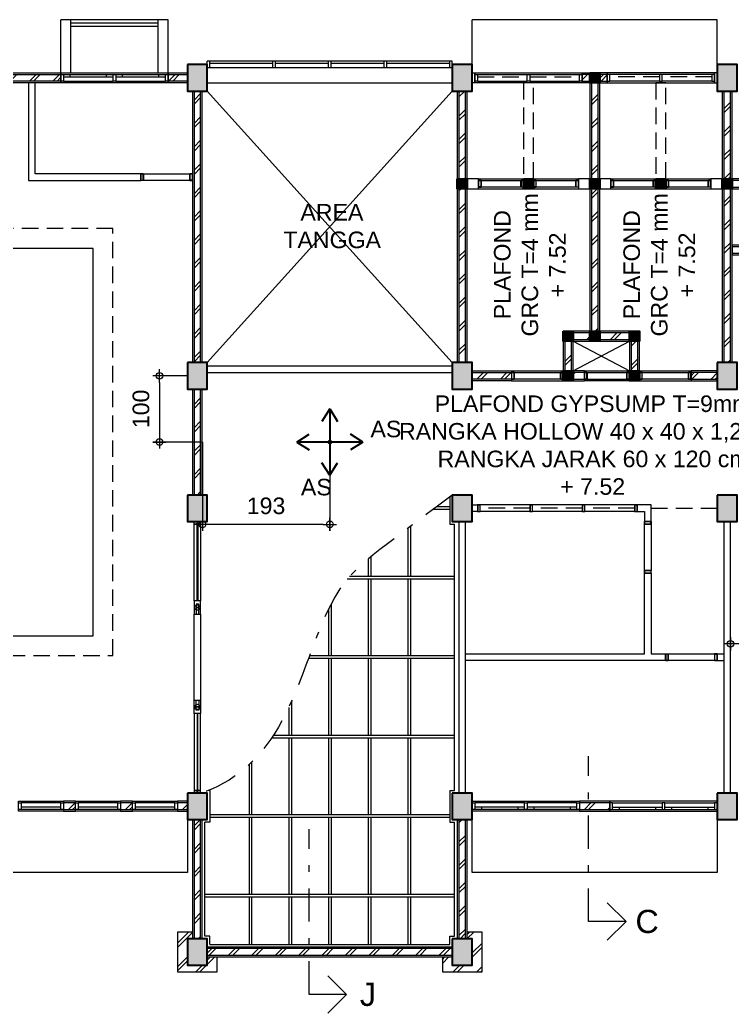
# Model space of a CAD drawing. Header units: millimetres. Extents: x -11 to 1625, y -267 to 195.
# Drawn here: x 923.27 to 934.03, y -133.88 to -118.88 of the extents above; entities that cross this region are included whole.
import ezdxf

# ---------------------------------------------------------------- set-up
doc = ezdxf.new("R2010")
doc.units = ezdxf.units.MM
doc.linetypes.add('DASHDOT', pattern=[1, 0.5, -0.25, 0, -0.25])
doc.linetypes.add('HIDDEN', pattern=[0.375, 0.25, -0.125])
for name, color, linetype, lineweight in [('ars', 11, 'Continuous', 5), ('dinding', 5, 'Continuous', 15), ('KOLOM', 1, 'Continuous', 30), ('kus', 63, 'Continuous', 15), ('lan', 7, 'Continuous', 15), ('not', 7, 'Continuous', 20), ('PARTISI', 190, 'Continuous', 9), ('pla', 213, 'Continuous', 15), ('sol kol', 8, 'Continuous', 0), ('u', 6, 'Continuous', 20)]:
    doc.layers.add(name, color=color, linetype=linetype, lineweight=lineweight)
doc.styles.get("Standard").update_dxf_attribs({"font": 'ARIALUNI.TTF'})
doc.dimstyles.new('SK100', dxfattribs={"dimtxt": 0.25, "dimasz": 0.1, "dimexe": 0.1, "dimexo": 0, "dimgap": 0.15, "dimtad": 1, "dimdec": 0, "dimlfac": 100, "dimzin": 12, "dimdsep": 46, "dimtxsty": 'Standard', "dimblk": 'BULAT', "dimcen": 0.1, "dimclrd": 256, "dimclre": 256, "dimclrt": 256, "dimadec": 0, "dimazin": 3, "dimtfac": 1, "dimtdec": 0, "dimtofl": 0, "dimtmove": 0, "dimatfit": 3, "dimldrblk": 'BULAT', "dimfxl": 0, "dimtolj": 1, "dimtzin": 0, "dimlwd": -1, "dimlwe": -1, "dimarcsym": 0})
pattern_1 = [(45, (927.45462, -132.3344), (-0.1767767, 0.1767767), []), (45, (927.51712, -132.3344), (-0.1767767, 0.1767767), [])]
pattern_2 = [(45, (645.22947, -225.86977), (-0.1767767, 0.1767767), []), (45, (645.29197, -225.86977), (-0.1767767, 0.1767767), [])]

# ---------------------------------------------------------------- blocks, each defined once
blk = doc.blocks.new('KP')
at = {"layer": 'KOLOM'}
blk.add_lwpolyline([(0.075, -0.075), (-0.075, -0.075), (-0.075, 0.075), (0.075, 0.075), (0.075, -0.075)], dxfattribs=at)
blk = doc.blocks.new('K1')
at = {"layer": 'KOLOM'}
blk.add_lwpolyline([(0.2, 0.15), (-0.2, 0.15), (-0.2, -0.15), (0.2, -0.15), (0.2, 0.15)], dxfattribs=at)
blk = doc.blocks.new('BULAT')
for p, q in [((-1, 0), (1, 0)), ((0, -1), (0, 1))]:
    blk.add_line(p, q)
blk.add_circle((0, 0), 0.5)
blk = doc.blocks.new('*D3235')
at = {"layer": 'Defpoints', "color": 0, "ltscale": 0.15}
for p in [(934.005, -128.307), (934.005, -128.807), (935.205, -128.807)]:
    blk.add_point(p, dxfattribs=at)
at = {"layer": 'u', "ltscale": 0.15}
for p, q in [((934.005, -128.807), (934.005, -128.207)), ((935.205, -128.807), (935.205, -128.207)), ((935.105, -128.307), (934.105, -128.307))]:
    blk.add_line(p, q, dxfattribs=at)
at = {"layer": 'u', "ltscale": 0.15, "xscale": 0.1, "yscale": 0.1, "zscale": 0.1, "rotation": 180}
blk.add_blockref('BULAT', (934.005, -128.307), dxfattribs=at)
at = {"layer": 'u', "ltscale": 0.15, "xscale": 0.1, "yscale": 0.1, "zscale": 0.1}
blk.add_blockref('BULAT', (935.205, -128.307), dxfattribs=at)
at = {"layer": 'u', "ltscale": 0.15, "insert": (934.605, -128.029), "char_height": 0.25, "attachment_point": 5}
blk.add_mtext('\\A1;120', dxfattribs=at)
blk = doc.blocks.new('*D3238')
at = {"layer": 'Defpoints', "color": 0, "ltscale": 0.15}
for p in [(926.03, -125.259), (927.955, -125.259), (926.03, -126.502)]:
    blk.add_point(p, dxfattribs=at)
at = {"layer": 'u', "ltscale": 0.15}
for p, q in [((926.03, -125.259), (926.03, -126.602)), ((927.955, -125.259), (927.955, -126.602)), ((927.855, -126.502), (926.13, -126.502))]:
    blk.add_line(p, q, dxfattribs=at)
at = {"layer": 'u', "ltscale": 0.15, "xscale": 0.1, "yscale": 0.1, "zscale": 0.1, "rotation": 180}
blk.add_blockref('BULAT', (926.03, -126.502), dxfattribs=at)
at = {"layer": 'u', "ltscale": 0.15, "xscale": 0.1, "yscale": 0.1, "zscale": 0.1}
blk.add_blockref('BULAT', (927.955, -126.502), dxfattribs=at)
at = {"layer": 'u', "ltscale": 0.15, "insert": (926.992, -126.224), "char_height": 0.25, "attachment_point": 5}
blk.add_mtext('\\A1;193', dxfattribs=at)
blk = doc.blocks.new('*D3239')
at = {"layer": 'Defpoints', "color": 0, "ltscale": 0.15}
for p in [(925.805, -124.259), (925.382, -125.259), (926.03, -125.259)]:
    blk.add_point(p, dxfattribs=at)
at = {"layer": 'u', "ltscale": 0.15}
for p, q in [((925.805, -124.259), (925.282, -124.259)), ((925.382, -124.359), (925.382, -125.159)), ((926.03, -125.259), (925.282, -125.259))]:
    blk.add_line(p, q, dxfattribs=at)
at = {"layer": 'u', "ltscale": 0.15, "xscale": 0.1, "yscale": 0.1, "zscale": 0.1}
for p, rotation in [((925.382, -124.259), 90), ((925.382, -125.259), 270)]:
    blk.add_blockref('BULAT', p, dxfattribs=dict(at, rotation=rotation))
at = {"layer": 'u', "ltscale": 0.15, "insert": (925.104, -124.759), "char_height": 0.25, "attachment_point": 5, "rotation": 90}
blk.add_mtext('\\A1;100', dxfattribs=at)

msp = doc.modelspace()

# ---------------------------------------------------------------- hatches: boundary and pattern name
at = {"layer": 'ars'}
h = msp.add_hatch(dxfattribs=at)
h.set_pattern_fill('TEMBOK', color=256, scale=0.25)
h.set_pattern_definition([(45, (920.34462, -127.8344), (-0.176777, 0.176777), []), (45, (920.40712, -127.8344), (-0.176777, 0.176777), [])])
h.paths.add_polyline_path([(923.1046157, -119.7094075), (923.8946157, -119.7094075), (923.8946157, -119.8094075), (923.1046157, -119.8094075)])
h = msp.add_hatch(dxfattribs=at)
h.set_pattern_fill('TEMBOK', color=256, scale=0.25)
h.set_pattern_definition([(45, (922.44462, -127.8344), (-0.176777, 0.176777), []), (45, (922.50712, -127.8344), (-0.176777, 0.176777), [])])
h.paths.add_polyline_path([(925.5146157, -119.7094075), (925.8046157, -119.7094075), (925.8046157, -119.8094075), (925.5146157, -119.8094075)])
h = msp.add_hatch(dxfattribs=at)
h.set_pattern_fill('TEMBOK', color=256, scale=0.25)
h.set_pattern_definition([(45, (931.17462, -129.5094), (-0.176777, 0.176777), []), (45, (931.23712, -129.5094), (-0.176777, 0.176777), [])])
h.paths.add_polyline_path([(931.8796157, -119.7094075), (931.7646157, -119.7094075), (931.7646157, -119.8094075), (931.8796157, -119.8094075)])
h = msp.add_hatch(dxfattribs=at)
h.set_pattern_fill('TEMBOK', color=256, scale=0.25)
h.set_pattern_definition(pattern_1)
h.paths.add_polyline_path([(931.9046157, -119.8344075), (931.9046157, -123.5844075), (932.0046157, -123.5844075), (932.0046157, -119.8344075)])
h = msp.add_hatch(dxfattribs=at)
h.set_pattern_fill('TEMBOK', color=256, scale=0.25)
h.set_pattern_definition([(45, (931.47962, -129.5094), (-0.176777, 0.176777), []), (45, (931.54212, -129.5094), (-0.176777, 0.176777), [])])
h.paths.add_polyline_path([(932.1446157, -119.7094075), (932.0296157, -119.7094075), (932.0296157, -119.8094075), (932.1446157, -119.8094075)])
h = msp.add_hatch(dxfattribs=at)
h.set_pattern_fill('TEMBOK', color=256, scale=0.25)
h.set_pattern_definition(pattern_1)
h.paths.add_polyline_path([(926.0046157, -124.0594075), (926.0046157, -119.9594075), (925.9046157, -119.9594075), (925.9046157, -124.0594075)])
h = msp.add_hatch(dxfattribs=at)
h.set_pattern_fill('TEMBOK', color=256, scale=0.25)
h.set_pattern_definition(pattern_1)
h.paths.add_polyline_path([(930.0046157, -121.2844075), (930.0046157, -119.9594075), (929.9046157, -119.9594075), (929.9046157, -121.2844075)])
h = msp.add_hatch(dxfattribs=at)
h.set_pattern_fill('TEMBOK', color=256, scale=0.25)
h.set_pattern_definition(pattern_1)
h.paths.add_polyline_path([(934.0046157, -124.0594075), (934.0046157, -119.9594075), (933.9046157, -119.9594075), (933.9046157, -124.0594075)])
h = msp.add_hatch(dxfattribs=at)
h.set_pattern_fill('TEMBOK', color=256, scale=0.25)
h.set_pattern_definition(pattern_1)
h.paths.add_polyline_path([(934.0296157, -121.4094075), (935.1996157, -121.4094075), (935.1996157, -121.3094075), (934.0296157, -121.3094075)])
h = msp.add_hatch(dxfattribs=at)
h.set_pattern_fill('TEMBOK', color=256, scale=0.25)
h.set_pattern_definition(pattern_1)
h.paths.add_polyline_path([(929.9046157, -121.4344075), (929.9046157, -124.0594075), (930.0046157, -124.0594075), (930.0046157, -121.4344075)])
h = msp.add_hatch(dxfattribs=at)
h.set_pattern_fill('TEMBOK', color=256, scale=0.25)
h.set_pattern_definition(pattern_1)
h.paths.add_polyline_path([(934.0296157, -122.4094075), (935.8796157, -122.4094075), (935.8796157, -122.3094075), (934.0296157, -122.3094075)])
h = msp.add_hatch(dxfattribs=at)
h.set_pattern_fill('TEMBOK', color=256, scale=0.25)
h.set_pattern_definition(pattern_1)
h.paths.add_polyline_path([(931.5046157, -123.7344075), (931.5046157, -124.1844075), (931.6046157, -124.1844075), (931.6046157, -123.7344075)])
h = msp.add_hatch(dxfattribs=at)
h.set_pattern_fill('TEMBOK', color=256, scale=0.25)
h.set_pattern_definition(pattern_1)
h.paths.add_polyline_path([(932.4796157, -123.6094075), (931.6296157, -123.6094075), (931.6296157, -123.7094075), (932.4796157, -123.7094075)])
h = msp.add_hatch(dxfattribs=at)
h.set_pattern_fill('TEMBOK', color=256, scale=0.25)
h.set_pattern_definition(pattern_1)
h.paths.add_polyline_path([(932.5046157, -123.7344075), (932.5046157, -124.1844075), (932.6046157, -124.1844075), (932.6046157, -123.7344075)])
h = msp.add_hatch(dxfattribs=at)
h.set_pattern_fill('TEMBOK', color=256, scale=0.25)
h.set_pattern_definition(pattern_1)
h.paths.add_polyline_path([(930.1046157, -124.2094075), (930.6996157, -124.2094075), (930.6996157, -124.3094075), (930.1046157, -124.3094075)])
h = msp.add_hatch(dxfattribs=at)
h.set_pattern_fill('TEMBOK', color=256, scale=0.25)
h.set_pattern_definition([(45, (927.45462, -134.0094), (-0.1767767, 0.1767767), []), (45, (927.51712, -134.0094), (-0.1767767, 0.1767767), [])])
h.paths.add_polyline_path([(931.7996157, -124.2094075), (931.6296157, -124.2094075), (931.6296157, -124.3094075), (931.7996157, -124.3094075)])
h = msp.add_hatch(dxfattribs=at)
h.set_pattern_fill('TEMBOK', color=256, scale=0.25)
h.set_pattern_definition(pattern_1)
h.paths.add_polyline_path([(933.8046157, -124.2094075), (933.4096157, -124.2094075), (933.4096157, -124.3094075), (933.8046157, -124.3094075)])
h = msp.add_hatch(dxfattribs=at)
h.set_pattern_fill('TEMBOK', color=256, scale=0.25)
h.set_pattern_definition(pattern_1)
h.paths.add_polyline_path([(926.0046157, -126.0594075), (926.0046157, -124.4594075), (925.9046157, -124.4594075), (925.9046157, -126.0594075)])
h = msp.add_hatch(dxfattribs=at)
h.set_pattern_fill('TEMBOK', color=256, scale=0.25)
h.set_pattern_definition([(45, (919.65462, -132.3344), (-0.176777, 0.176777), []), (45, (919.71712, -132.3344), (-0.176777, 0.176777), [])])
h.paths.add_polyline_path([(924.1146157, -130.7094075), (923.9346157, -130.7094075), (923.9346157, -130.8094075), (924.1146157, -130.8094075)])
h = msp.add_hatch(dxfattribs=at)
h.set_pattern_fill('TEMBOK', color=256, scale=0.25)
h.set_pattern_definition([(45, (920.51462, -132.3344), (-0.176777, 0.176777), []), (45, (920.57712, -132.3344), (-0.176777, 0.176777), [])])
h.paths.add_polyline_path([(924.9746157, -130.7094075), (924.7946157, -130.7094075), (924.7946157, -130.8094075), (924.9746157, -130.8094075)])
h = msp.add_hatch(dxfattribs=at)
h.set_pattern_fill('TEMBOK', color=256, scale=0.25)
h.set_pattern_definition([(45, (921.37462, -132.3344), (-0.176777, 0.176777), []), (45, (921.43712, -132.3344), (-0.176777, 0.176777), [])])
h.paths.add_polyline_path([(925.8046157, -130.7094075), (925.6546157, -130.7094075), (925.6546157, -130.8094075), (925.8046157, -130.8094075)])
h = msp.add_hatch(dxfattribs=at)
h.set_pattern_fill('TEMBOK', color=256, scale=0.25)
h.set_pattern_definition([(45, (927.44462, -132.3344), (-0.176777, 0.176777), []), (45, (927.50712, -132.3344), (-0.176777, 0.176777), [])])
h.paths.add_polyline_path([(932.1846157, -130.7094075), (931.7246157, -130.7094075), (931.7246157, -130.8094075), (932.1846157, -130.8094075)])
h = msp.add_hatch(dxfattribs=at)
h.set_pattern_fill('TEMBOK', color=256, scale=0.25)
h.set_pattern_definition(pattern_1)
h.paths.add_polyline_path([(926.0046157, -130.9594075), (925.9046157, -130.9594075), (925.9046157, -132.7594075), (926.0046157, -132.7594075)])
h = msp.add_hatch(dxfattribs=at)
h.set_pattern_fill('TEMBOK', color=256, scale=0.25)
h.set_pattern_definition(pattern_1)
h.paths.add_polyline_path([(930.0046157, -130.9594075), (929.9046157, -130.9594075), (929.9046157, -132.7594075), (930.0046157, -132.7594075)])
h = msp.add_hatch(dxfattribs=at)
h.set_pattern_fill('TEMBOK', color=256, scale=0.25)
h.set_pattern_definition(pattern_2)
h.paths.add_polyline_path([(925.8046157, -132.7594075), (925.8796157, -132.7594075), (925.8796157, -132.6594075), (925.6546157, -132.6594075), (925.6546157, -133.2594075), (926.2546157, -133.2594075), (926.2546157, -133.0344075), (926.1046157, -133.0344075), (926.1046157, -133.1594075), (925.8046157, -133.1594075)])
h = msp.add_hatch(dxfattribs=at)
h.set_pattern_fill('TEMBOK', color=256, scale=0.25)
h.set_pattern_definition(pattern_2)
h.paths.add_polyline_path([(930.1046157, -133.1594075), (929.8046157, -133.1594075), (929.8046157, -133.0344075), (929.6546157, -133.0344075), (929.6546157, -133.2594075), (930.2546157, -133.2594075), (930.2546157, -132.6594075), (930.0296157, -132.6594075), (930.0296157, -132.7594075), (930.1046157, -132.7594075)])
h = msp.add_hatch(dxfattribs=at)
h.set_pattern_fill('TEMBOK', color=256, scale=0.25)
h.set_pattern_definition(pattern_1)
h.paths.add_polyline_path([(929.8046157, -132.9094075), (926.1046157, -132.9094075), (926.1046157, -133.0094075), (929.8046157, -133.0094075)])
at = {"layer": 'sol kol'}
for points in [[(925.8046157, -119.5594075), (925.8046157, -119.9594075), (926.1046157, -119.9594075), (926.1046157, -119.5594075)], [(929.8046157, -119.5594075), (929.8046157, -119.9594075), (930.1046157, -119.9594075), (930.1046157, -119.5594075)], [(931.8796157, -119.6844075), (932.0296157, -119.6844075), (932.0296157, -119.8344075), (931.8796157, -119.8344075)], [(933.8046157, -119.5594075), (933.8046157, -119.9594075), (934.1046157, -119.9594075), (934.1046157, -119.5594075)], [(929.8796157, -121.2844075), (930.0296157, -121.2844075), (930.0296157, -121.4344075), (929.8796157, -121.4344075)], [(930.8796157, -121.2844075), (931.0296157, -121.2844075), (931.0296157, -121.4344075), (930.8796157, -121.4344075)], [(931.8796157, -121.2844075), (932.0296157, -121.2844075), (932.0296157, -121.4344075), (931.8796157, -121.4344075)], [(932.8796157, -121.2844075), (933.0296157, -121.2844075), (933.0296157, -121.4344075), (932.8796157, -121.4344075)], [(933.8796157, -121.2844075), (934.0296157, -121.2844075), (934.0296157, -121.4344075), (933.8796157, -121.4344075)], [(931.4796157, -123.5844075), (931.6296157, -123.5844075), (931.6296157, -123.7344075), (931.4796157, -123.7344075)], [(931.8796157, -123.5844075), (932.0296157, -123.5844075), (932.0296157, -123.7344075), (931.8796157, -123.7344075)], [(932.4796157, -123.5844075), (932.6296157, -123.5844075), (932.6296157, -123.7344075), (932.4796157, -123.7344075)], [(925.8046157, -124.0594075), (925.8046157, -124.4594075), (926.1046157, -124.4594075), (926.1046157, -124.0594075)], [(929.8046157, -124.0594075), (929.8046157, -124.4594075), (930.1046157, -124.4594075), (930.1046157, -124.0594075)], [(931.4796157, -124.1844075), (931.6296157, -124.1844075), (931.6296157, -124.3344075), (931.4796157, -124.3344075)], [(932.4796157, -124.1844075), (932.6296157, -124.1844075), (932.6296157, -124.3344075), (932.4796157, -124.3344075)], [(933.8046157, -124.0594075), (933.8046157, -124.4594075), (934.1046157, -124.4594075), (934.1046157, -124.0594075)], [(925.8046157, -126.0594075), (925.8046157, -126.4594075), (926.1046157, -126.4594075), (926.1046157, -126.0594075)], [(929.8046157, -126.0594075), (929.8046157, -126.4594075), (930.1046157, -126.4594075), (930.1046157, -126.0594075)], [(933.8046157, -126.0594075), (933.8046157, -126.4594075), (934.1046157, -126.4594075), (934.1046157, -126.0594075)], [(925.8046157, -130.5594075), (925.8046157, -130.9594075), (926.1046157, -130.9594075), (926.1046157, -130.5594075)], [(929.8046157, -130.5594075), (929.8046157, -130.9594075), (930.1046157, -130.9594075), (930.1046157, -130.5594075)], [(933.8046157, -130.5594075), (933.8046157, -130.9594075), (934.1046157, -130.9594075), (934.1046157, -130.5594075)], [(925.8046157, -132.7594075), (925.8046157, -133.1594075), (926.1046157, -133.1594075), (926.1046157, -132.7594075)], [(929.8046157, -132.7594075), (929.8046157, -133.1594075), (930.1046157, -133.1594075), (930.1046157, -132.7594075)]]:
    msp.add_hatch(color=256, dxfattribs=at).paths.add_polyline_path(points)

# ---------------------------------------------------------------- linework, layer by layer
at = {"layer": 'ars'}
for points in [[(925.3646157, -118.9344075), (924.0446157, -118.9344075)], [(925.3646157, -118.9844075), (924.0446157, -118.9844075)]]:
    msp.add_lwpolyline(points, dxfattribs=at)
for points in [[(923.1046157, -119.7094075), (923.8946157, -119.7094075), (923.8946157, -119.8094075), (923.1046157, -119.8094075)], [(925.5146157, -119.7094075), (925.8046157, -119.7094075), (925.8046157, -119.8094075), (925.5146157, -119.8094075)], [(931.8796157, -119.7094075), (931.7646157, -119.7094075), (931.7646157, -119.8094075), (931.8796157, -119.8094075)], [(931.9046157, -119.8344075), (931.9046157, -123.5844075), (932.0046157, -123.5844075), (932.0046157, -119.8344075)], [(932.1446157, -119.7094075), (932.0296157, -119.7094075), (932.0296157, -119.8094075), (932.1446157, -119.8094075)], [(926.0046157, -124.0594075), (926.0046157, -119.9594075), (925.9046157, -119.9594075), (925.9046157, -124.0594075)], [(930.0046157, -121.2844075), (930.0046157, -119.9594075), (929.9046157, -119.9594075), (929.9046157, -121.2844075)], [(934.0046157, -124.0594075), (934.0046157, -119.9594075), (933.9046157, -119.9594075), (933.9046157, -124.0594075)], [(934.0296157, -121.4094075), (935.1996157, -121.4094075), (935.1996157, -121.3094075), (934.0296157, -121.3094075)], [(929.9046157, -121.4344075), (929.9046157, -124.0594075), (930.0046157, -124.0594075), (930.0046157, -121.4344075)], [(934.0296157, -122.4094075), (935.8796157, -122.4094075), (935.8796157, -122.3094075), (934.0296157, -122.3094075)], [(931.5046157, -123.7344075), (931.5046157, -124.1844075), (931.6046157, -124.1844075), (931.6046157, -123.7344075)], [(932.4796157, -123.6094075), (931.6296157, -123.6094075), (931.6296157, -123.7094075), (932.4796157, -123.7094075)], [(932.5046157, -123.7344075), (932.5046157, -124.1844075), (932.6046157, -124.1844075), (932.6046157, -123.7344075)], [(930.1046157, -124.2094075), (930.6996157, -124.2094075), (930.6996157, -124.3094075), (930.1046157, -124.3094075)], [(931.7996157, -124.2094075), (931.6296157, -124.2094075), (931.6296157, -124.3094075), (931.7996157, -124.3094075)], [(933.8046157, -124.2094075), (933.4096157, -124.2094075), (933.4096157, -124.3094075), (933.8046157, -124.3094075)], [(926.0046157, -126.0594075), (926.0046157, -124.4594075), (925.9046157, -124.4594075), (925.9046157, -126.0594075)], [(924.1146157, -130.7094075), (923.9346157, -130.7094075), (923.9346157, -130.8094075), (924.1146157, -130.8094075)], [(924.9746157, -130.7094075), (924.7946157, -130.7094075), (924.7946157, -130.8094075), (924.9746157, -130.8094075)], [(925.8046157, -130.7094075), (925.6546157, -130.7094075), (925.6546157, -130.8094075), (925.8046157, -130.8094075)], [(932.1846157, -130.7094075), (931.7246157, -130.7094075), (931.7246157, -130.8094075), (932.1846157, -130.8094075)], [(926.0046157, -132.7594075), (926.0046157, -130.9594075), (925.9046157, -130.9594075), (925.9046157, -132.7594075)], [(930.0046157, -132.7594075), (930.0046157, -130.9594075), (929.9046157, -130.9594075), (929.9046157, -132.7594075)], [(929.8046157, -132.9094075), (926.1046157, -132.9094075), (926.1046157, -133.0094075), (929.8046157, -133.0094075)]]:
    msp.add_lwpolyline(points, close=True, dxfattribs=at)
at = {"layer": 'dinding'}
for points in [[(923.1046157, -119.6844075), (923.8946157, -119.6844075), (923.8946157, -119.8344075), (923.1046157, -119.8344075)], [(925.5146157, -119.6844075), (925.8046157, -119.6844075), (925.8046157, -119.8344075), (925.5146157, -119.8344075)], [(930.1046157, -119.6844075), (930.1446157, -119.6844075), (930.1446157, -119.8344075), (930.1046157, -119.8344075)], [(931.7646157, -119.6844075), (931.8796157, -119.6844075), (931.8796157, -119.8344075), (931.7646157, -119.8344075)], [(932.1446157, -119.6844075), (932.0296157, -119.6844075), (932.0296157, -119.8344075), (932.1446157, -119.8344075)], [(933.8046157, -119.6844075), (933.7646157, -119.6844075), (933.7646157, -119.8344075), (933.8046157, -119.8344075)], [(931.8796157, -119.8344075), (931.8796157, -123.5844075), (932.0296157, -123.5844075), (932.0296157, -119.8344075)], [(926.0296157, -124.0594075), (926.0296157, -119.9594075), (925.8796157, -119.9594075), (925.8796157, -124.0594075)], [(930.0296157, -121.2844075), (930.0296157, -119.9594075), (929.8796157, -119.9594075), (929.8796157, -121.2844075)], [(934.0296157, -124.0594075), (934.0296157, -119.9594075), (933.8796157, -119.9594075), (933.8796157, -124.0594075)], [(930.1996157, -121.2844075), (930.0296157, -121.2844075), (930.0296157, -121.4344075), (930.1996157, -121.4344075)], [(931.8796157, -121.2844075), (931.7096157, -121.2844075), (931.7096157, -121.4344075), (931.8796157, -121.4344075)], [(932.1996157, -121.2844075), (932.0296157, -121.2844075), (932.0296157, -121.4344075), (932.1996157, -121.4344075)], [(933.8796157, -121.2844075), (933.7096157, -121.2844075), (933.7096157, -121.4344075), (933.8796157, -121.4344075)], [(934.0296157, -121.4344075), (935.1996157, -121.4344075), (935.1996157, -121.2844075), (934.0296157, -121.2844075)], [(929.8796157, -121.4344075), (929.8796157, -124.0594075), (930.0296157, -124.0594075), (930.0296157, -121.4344075)], [(934.0296157, -122.4344075), (935.8796157, -122.4344075), (935.8796157, -122.2844075), (934.0296157, -122.2844075)], [(932.4796157, -123.5844075), (931.6296157, -123.5844075), (931.6296157, -123.7344075), (932.4796157, -123.7344075)], [(931.4796157, -123.7344075), (931.4796157, -124.1844075), (931.6296157, -124.1844075), (931.6296157, -123.7344075)], [(932.4796157, -123.7344075), (932.4796157, -124.1844075), (932.6296157, -124.1844075), (932.6296157, -123.7344075)], [(930.1046157, -124.1844075), (930.6996157, -124.1844075), (930.6996157, -124.3344075), (930.1046157, -124.3344075)], [(931.7996157, -124.1844075), (931.6296157, -124.1844075), (931.6296157, -124.3344075), (931.7996157, -124.3344075)], [(933.8046157, -124.1844075), (933.4096157, -124.1844075), (933.4096157, -124.3344075), (933.8046157, -124.3344075)], [(926.0296157, -126.0594075), (926.0296157, -124.4594075), (925.8796157, -124.4594075), (925.8796157, -126.0594075)], [(924.1146157, -130.6844075), (923.9346157, -130.6844075), (923.9346157, -130.8344075), (924.1146157, -130.8344075)], [(924.9746157, -130.6844075), (924.7946157, -130.6844075), (924.7946157, -130.8344075), (924.9746157, -130.8344075)], [(925.8046157, -130.6844075), (925.6546157, -130.6844075), (925.6546157, -130.8344075), (925.8046157, -130.8344075)], [(932.1846157, -130.6844075), (931.7246157, -130.6844075), (931.7246157, -130.8344075), (932.1846157, -130.8344075)], [(926.0296157, -132.7594075), (926.0296157, -130.9594075), (925.8796157, -130.9594075), (925.8796157, -132.7594075)], [(930.0296157, -132.7594075), (930.0296157, -130.9594075), (929.8796157, -130.9594075), (929.8796157, -132.7594075)], [(929.8046157, -132.8844075), (926.1046157, -132.8844075), (926.1046157, -133.0344075), (929.8046157, -133.0344075)]]:
    msp.add_lwpolyline(points, close=True, dxfattribs=at)
at = {"layer": 'KOLOM'}
for p, q in [((927.9546157, -124.7594075), (927.8363134, -124.9472359)), ((927.9546157, -124.7594075), (927.9546157, -125.7594075)), ((927.9546157, -124.7594075), (928.072918, -124.9472359)), ((927.4546157, -125.2594075), (927.6424441, -125.1411052)), ((928.4546157, -125.2594075), (928.2667873, -125.1411052)), ((928.4546157, -125.2594075), (927.4546157, -125.2594075)), ((927.4546157, -125.2594075), (927.6424441, -125.3777098)), ((928.4546157, -125.2594075), (928.2667873, -125.3777098)), ((927.9546157, -125.7594075), (927.8363134, -125.571579)), ((927.9546157, -125.7594075), (928.072918, -125.571579))]:
    msp.add_line(p, q, dxfattribs=at)
msp.add_circle((927.9546157, -125.2594075), 0.0222866, dxfattribs=at)
at = {"layer": 'kus'}
for p, q in [((929.8046157, -119.5094075), (926.1046157, -119.5094075)), ((926.1046157, -119.6094075), (926.1046157, -119.5094075)), ((926.1446157, -119.6094075), (926.1446157, -119.5094075)), ((927.0946157, -119.6094075), (927.0946157, -119.5094075)), ((927.1346157, -119.6094075), (927.1346157, -119.5094075)), ((927.9346157, -119.6094075), (927.9346157, -119.5094075)), ((927.9746157, -119.6094075), (927.9746157, -119.5094075)), ((928.7746157, -119.6094075), (928.7746157, -119.5094075)), ((928.8146157, -119.6094075), (928.8146157, -119.5094075)), ((929.7646157, -119.6094075), (929.7646157, -119.5094075)), ((929.8046157, -119.6094075), (929.8046157, -119.5094075)), ((929.8046157, -119.6094075), (926.1046157, -119.6094075)), ((927.0946157, -119.5444075), (926.1446157, -119.5444075)), ((927.9346157, -119.5444075), (927.1346157, -119.5444075)), ((928.7746157, -119.5444075), (927.9746157, -119.5444075)), ((929.7646157, -119.5444075), (928.8146157, -119.5444075)), ((923.9346157, -119.7094075), (924.6846157, -119.7094075)), ((923.9346157, -119.7444075), (924.6846157, -119.7444075)), ((923.9346157, -119.8094075), (924.6846157, -119.8094075)), ((924.0346157, -119.7444075), (924.0346157, -119.7094075)), ((924.5846157, -119.7444075), (924.5846157, -119.7094075)), ((924.7246157, -119.7094075), (925.4746157, -119.7094075)), ((924.7246157, -119.7444075), (925.4746157, -119.7444075)), ((924.7246157, -119.8094075), (925.4746157, -119.8094075)), ((924.8246157, -119.7444075), (924.8246157, -119.7094075)), ((925.3746157, -119.7444075), (925.3746157, -119.7094075)), ((930.1846157, -119.7094075), (930.9346157, -119.7094075)), ((930.1846157, -119.8094075), (930.9346157, -119.8094075)), ((930.9746157, -119.7094075), (931.7246157, -119.7094075)), ((930.9746157, -119.8094075), (931.7246157, -119.8094075)), ((932.9346157, -119.7094075), (932.1846157, -119.7094075)), ((932.9346157, -119.8094075), (932.1846157, -119.8094075)), ((933.7246157, -119.7094075), (932.9746157, -119.7094075)), ((933.7246157, -119.8094075), (932.9746157, -119.8094075)), ((925.1396157, -121.2094075), (925.8396157, -121.2094075)), ((925.8396157, -121.3094075), (925.1396157, -121.3094075)), ((930.2396157, -121.3094075), (930.8396157, -121.3094075)), ((931.0696157, -121.3094075), (931.6696157, -121.3094075)), ((932.2396157, -121.3094075), (932.8396157, -121.3094075)), ((933.0696157, -121.3094075), (933.6696157, -121.3094075)), ((930.8396157, -121.4094075), (930.2396157, -121.4094075)), ((931.6696157, -121.4094075), (931.0696157, -121.4094075)), ((932.8396157, -121.4094075), (932.2396157, -121.4094075)), ((933.6696157, -121.4094075), (933.0696157, -121.4094075)), ((931.7996157, -124.1844075), (932.4796157, -124.1844075)), ((930.7396157, -124.2094075), (931.4396157, -124.2094075)), ((931.4396157, -124.3094075), (930.7396157, -124.3094075)), ((932.4796157, -124.3344075), (931.7996157, -124.3344075)), ((931.8396157, -124.2094075), (932.4396157, -124.2094075)), ((931.8396157, -124.3094075), (932.4396157, -124.3094075)), ((932.6696157, -124.2094075), (933.3696157, -124.2094075)), ((933.3696157, -124.3094075), (932.6696157, -124.3094075)), ((930.9769746, -126.2094075), (930.2269746, -126.2094075)), ((931.7669746, -126.2094075), (931.0169746, -126.2094075)), ((932.5569746, -126.2094075), (931.8069746, -126.2094075)), ((930.9769746, -126.3094075), (930.2269746, -126.3094075)), ((931.7669746, -126.3094075), (931.0169746, -126.3094075)), ((932.5569746, -126.3094075), (931.8069746, -126.3094075)), ((932.7046157, -127.1994075), (932.7046157, -126.4994075)), ((932.8046157, -126.4994075), (932.8046157, -127.1994075)), ((925.9046157, -129.1594075), (925.9046157, -127.8594075)), ((926.0046157, -127.8594075), (926.0046157, -129.1594075)), ((933.0646157, -128.4594075), (933.7646157, -128.4594075)), ((933.7646157, -128.5594075), (933.0646157, -128.5594075)), ((923.8946157, -130.7094075), (923.2946157, -130.7094075)), ((923.8946157, -130.7744075), (923.2946157, -130.7744075)), ((924.7546157, -130.7094075), (924.1546157, -130.7094075)), ((924.7546157, -130.7744075), (924.1546157, -130.7744075)), ((925.6146157, -130.7094075), (925.0146157, -130.7094075)), ((925.6146157, -130.7744075), (925.0146157, -130.7744075)), ((930.8946157, -130.7094075), (930.1446157, -130.7094075)), ((930.8946157, -130.7744075), (930.1446157, -130.7744075)), ((930.2446157, -130.7744075), (930.2446157, -130.8094075)), ((930.7946157, -130.7744075), (930.7946157, -130.8094075)), ((931.6846157, -130.7094075), (930.9346157, -130.7094075)), ((931.6846157, -130.7744075), (930.9346157, -130.7744075)), ((931.0346157, -130.7744075), (931.0346157, -130.8094075)), ((931.5846157, -130.7744075), (931.5846157, -130.8094075)), ((932.2246157, -130.7094075), (932.9746157, -130.7094075)), ((932.2246157, -130.7744075), (932.9746157, -130.7744075)), ((932.3246157, -130.7744075), (932.3246157, -130.8094075)), ((932.8746157, -130.7744075), (932.8746157, -130.8094075)), ((933.0146157, -130.7094075), (933.7646157, -130.7094075)), ((933.0146157, -130.7744075), (933.7646157, -130.7744075)), ((933.1146157, -130.7744075), (933.1146157, -130.8094075)), ((933.6646157, -130.7744075), (933.6646157, -130.8094075)), ((923.8946157, -130.8094075), (923.2946157, -130.8094075)), ((924.7546157, -130.8094075), (924.1546157, -130.8094075)), ((925.6146157, -130.8094075), (925.0146157, -130.8094075)), ((930.8946157, -130.8094075), (930.1446157, -130.8094075)), ((931.6846157, -130.8094075), (930.9346157, -130.8094075)), ((932.2246157, -130.8094075), (932.9746157, -130.8094075)), ((933.0146157, -130.8094075), (933.7646157, -130.8094075))]:
    msp.add_line(p, q, dxfattribs=at)
at = {"layer": 'kus', "linetype": 'HIDDEN'}
for p, q in [((930.1846157, -119.7444075), (930.9346157, -119.7444075)), ((930.9746157, -119.7444075), (931.7246157, -119.7444075)), ((932.9346157, -119.7444075), (932.1846157, -119.7444075)), ((933.7246157, -119.7444075), (932.9746157, -119.7444075)), ((930.9769746, -126.2594075), (930.2269746, -126.2594075)), ((931.7669746, -126.2594075), (931.0169746, -126.2594075)), ((932.5569746, -126.2594075), (931.8069746, -126.2594075))]:
    msp.add_line(p, q, dxfattribs=at)
at = {"layer": 'kus'}
for points in [[(923.8946157, -119.7094075), (923.9346157, -119.7094075), (923.9346157, -119.8094075), (923.8946157, -119.8094075)], [(924.6846157, -119.7094075), (924.7246157, -119.7094075), (924.7246157, -119.8094075), (924.6846157, -119.8094075)], [(925.4746157, -119.7094075), (925.5146157, -119.7094075), (925.5146157, -119.8094075), (925.4746157, -119.8094075)], [(930.1446157, -119.7094075), (930.1846157, -119.7094075), (930.1846157, -119.8094075), (930.1446157, -119.8094075)], [(930.9346157, -119.7094075), (930.9746157, -119.7094075), (930.9746157, -119.8094075), (930.9346157, -119.8094075)], [(931.7246157, -119.7094075), (931.7646157, -119.7094075), (931.7646157, -119.8094075), (931.7246157, -119.8094075)], [(932.1846157, -119.7094075), (932.1446157, -119.7094075), (932.1446157, -119.8094075), (932.1846157, -119.8094075)], [(932.9746157, -119.7094075), (932.9346157, -119.7094075), (932.9346157, -119.8094075), (932.9746157, -119.8094075)], [(933.7646157, -119.7094075), (933.7246157, -119.7094075), (933.7246157, -119.8094075), (933.7646157, -119.8094075)], [(925.144504, -121.2694075), (925.1396157, -121.2694075), (925.1396157, -121.2708598), (925.1396157, -121.3094075), (925.0996157, -121.3094075), (925.0996157, -121.2094075), (925.1396157, -121.2094075), (925.1396157, -121.2659014), (925.144504, -121.2676602)], [(925.1376157, -121.2114075), (925.1016157, -121.2114075), (925.1016157, -121.3074075), (925.1376157, -121.3074075)], [(925.8347274, -121.2694075), (925.8396157, -121.2694075), (925.8396157, -121.2708598), (925.8396157, -121.3094075), (925.8796157, -121.3094075), (925.8796157, -121.2094075), (925.8396157, -121.2094075), (925.8396157, -121.2659014), (925.8347274, -121.2676602)], [(925.8416157, -121.2114075), (925.8776157, -121.2114075), (925.8776157, -121.3074075), (925.8416157, -121.3074075)], [(930.244504, -121.3494075), (930.2396157, -121.3494075), (930.2396157, -121.3479551), (930.2396157, -121.3094075), (930.1996157, -121.3094075), (930.1996157, -121.4094075), (930.2396157, -121.4094075), (930.2396157, -121.3529135), (930.244504, -121.3511547)], [(930.2376157, -121.4074075), (930.2016157, -121.4074075), (930.2016157, -121.3114075), (930.2376157, -121.3114075)], [(930.8347274, -121.3494075), (930.8396157, -121.3494075), (930.8396157, -121.3479551), (930.8396157, -121.3094075), (930.8796157, -121.3094075), (930.8796157, -121.4094075), (930.8396157, -121.4094075), (930.8396157, -121.3529135), (930.8347274, -121.3511547)], [(930.8416157, -121.4074075), (930.8776157, -121.4074075), (930.8776157, -121.3114075), (930.8416157, -121.3114075)], [(931.074504, -121.3494075), (931.0696157, -121.3494075), (931.0696157, -121.3479551), (931.0696157, -121.3094075), (931.0296157, -121.3094075), (931.0296157, -121.4094075), (931.0696157, -121.4094075), (931.0696157, -121.3529135), (931.074504, -121.3511547)], [(931.0676157, -121.4074075), (931.0316157, -121.4074075), (931.0316157, -121.3114075), (931.0676157, -121.3114075)], [(931.6647274, -121.3494075), (931.6696157, -121.3494075), (931.6696157, -121.3479551), (931.6696157, -121.3094075), (931.7096157, -121.3094075), (931.7096157, -121.4094075), (931.6696157, -121.4094075), (931.6696157, -121.3529135), (931.6647274, -121.3511547)], [(931.6716157, -121.4074075), (931.7076157, -121.4074075), (931.7076157, -121.3114075), (931.6716157, -121.3114075)], [(932.244504, -121.3494075), (932.2396157, -121.3494075), (932.2396157, -121.3479551), (932.2396157, -121.3094075), (932.1996157, -121.3094075), (932.1996157, -121.4094075), (932.2396157, -121.4094075), (932.2396157, -121.3529135), (932.244504, -121.3511547)], [(932.2376157, -121.4074075), (932.2016157, -121.4074075), (932.2016157, -121.3114075), (932.2376157, -121.3114075)], [(932.8347274, -121.3494075), (932.8396157, -121.3494075), (932.8396157, -121.3479551), (932.8396157, -121.3094075), (932.8796157, -121.3094075), (932.8796157, -121.4094075), (932.8396157, -121.4094075), (932.8396157, -121.3529135), (932.8347274, -121.3511547)], [(932.8416157, -121.4074075), (932.8776157, -121.4074075), (932.8776157, -121.3114075), (932.8416157, -121.3114075)], [(933.074504, -121.3494075), (933.0696157, -121.3494075), (933.0696157, -121.3479551), (933.0696157, -121.3094075), (933.0296157, -121.3094075), (933.0296157, -121.4094075), (933.0696157, -121.4094075), (933.0696157, -121.3529135), (933.074504, -121.3511547)], [(933.0676157, -121.4074075), (933.0316157, -121.4074075), (933.0316157, -121.3114075), (933.0676157, -121.3114075)], [(933.6647274, -121.3494075), (933.6696157, -121.3494075), (933.6696157, -121.3479551), (933.6696157, -121.3094075), (933.7096157, -121.3094075), (933.7096157, -121.4094075), (933.6696157, -121.4094075), (933.6696157, -121.3529135), (933.6647274, -121.3511547)], [(933.6716157, -121.4074075), (933.7076157, -121.4074075), (933.7076157, -121.3114075), (933.6716157, -121.3114075)], [(930.744504, -124.2494075), (930.7396157, -124.2494075), (930.7396157, -124.2479551), (930.7396157, -124.2094075), (930.6996157, -124.2094075), (930.6996157, -124.3094075), (930.7396157, -124.3094075), (930.7396157, -124.2529135), (930.744504, -124.2511547)], [(930.7376157, -124.3074075), (930.7016157, -124.3074075), (930.7016157, -124.2114075), (930.7376157, -124.2114075)], [(931.4347274, -124.2494075), (931.4396157, -124.2494075), (931.4396157, -124.2479551), (931.4396157, -124.2094075), (931.4796157, -124.2094075), (931.4796157, -124.3094075), (931.4396157, -124.3094075), (931.4396157, -124.2529135), (931.4347274, -124.2511547)], [(931.4416157, -124.3074075), (931.4776157, -124.3074075), (931.4776157, -124.2114075), (931.4416157, -124.2114075)], [(931.844504, -124.2694075), (931.8396157, -124.2694075), (931.8396157, -124.2708598), (931.8396157, -124.3094075), (931.7996157, -124.3094075), (931.7996157, -124.2094075), (931.8396157, -124.2094075), (931.8396157, -124.2659014), (931.844504, -124.2676602)], [(931.8376157, -124.2114075), (931.8016157, -124.2114075), (931.8016157, -124.3074075), (931.8376157, -124.3074075)], [(932.4347274, -124.2694075), (932.4396157, -124.2694075), (932.4396157, -124.2708598), (932.4396157, -124.3094075), (932.4796157, -124.3094075), (932.4796157, -124.2094075), (932.4396157, -124.2094075), (932.4396157, -124.2659014), (932.4347274, -124.2676602)], [(932.4416157, -124.2114075), (932.4776157, -124.2114075), (932.4776157, -124.3074075), (932.4416157, -124.3074075)], [(932.674504, -124.2494075), (932.6696157, -124.2494075), (932.6696157, -124.2479551), (932.6696157, -124.2094075), (932.6296157, -124.2094075), (932.6296157, -124.3094075), (932.6696157, -124.3094075), (932.6696157, -124.2529135), (932.674504, -124.2511547)], [(932.6676157, -124.3074075), (932.6316157, -124.3074075), (932.6316157, -124.2114075), (932.6676157, -124.2114075)], [(933.3647274, -124.2494075), (933.3696157, -124.2494075), (933.3696157, -124.2479551), (933.3696157, -124.2094075), (933.4096157, -124.2094075), (933.4096157, -124.3094075), (933.3696157, -124.3094075), (933.3696157, -124.2529135), (933.3647274, -124.2511547)], [(933.3716157, -124.3074075), (933.4076157, -124.3074075), (933.4076157, -124.2114075), (933.3716157, -124.2114075)], [(930.1869746, -126.3094075), (930.2269746, -126.3094075), (930.2269746, -126.2094075), (930.1869746, -126.2094075)], [(930.1889746, -126.3074075), (930.2249746, -126.3074075), (930.2249746, -126.2114075), (930.1889746, -126.2114075)], [(930.9769746, -126.3094075), (931.0169746, -126.3094075), (931.0169746, -126.2094075), (930.9769746, -126.2094075)], [(930.9789746, -126.3074075), (931.0149746, -126.3074075), (931.0149746, -126.2114075), (930.9789746, -126.2114075)], [(931.7669746, -126.3094075), (931.8069746, -126.3094075), (931.8069746, -126.2094075), (931.7669746, -126.2094075)], [(931.7689746, -126.3074075), (931.8049746, -126.3074075), (931.8049746, -126.2114075), (931.7689746, -126.2114075)], [(932.5569746, -126.3094075), (932.5969746, -126.3094075), (932.5969746, -126.2094075), (932.5569746, -126.2094075)], [(932.5589746, -126.3074075), (932.5949746, -126.3074075), (932.5949746, -126.2114075), (932.5589746, -126.2114075)], [(925.9046157, -127.6594075), (925.9046157, -126.4994075), (926.0046157, -126.4994075), (926.0046157, -127.6594075)], [(925.9066157, -126.4974075), (925.9066157, -126.4614075), (926.0026157, -126.4614075), (926.0026157, -126.4974075), (925.9621157, -126.4974075), (925.9621157, -126.4824075), (925.9471157, -126.4824075), (925.9471157, -126.4974075)], [(925.9496157, -126.4844075), (925.9596157, -126.4844075), (925.9596157, -127.6594075), (925.9496157, -127.6594075)], [(932.7446157, -126.5042958), (932.7446157, -126.4994075), (932.7431634, -126.4994075), (932.7046157, -126.4994075), (932.7046157, -126.4594075), (932.8046157, -126.4594075), (932.8046157, -126.4994075), (932.7481218, -126.4994075), (932.746363, -126.5042958)], [(932.8026157, -126.4974075), (932.8026157, -126.4614075), (932.7066157, -126.4614075), (932.7066157, -126.4974075)], [(932.7446157, -127.1945191), (932.7446157, -127.1994075), (932.7431634, -127.1994075), (932.7046157, -127.1994075), (932.7046157, -127.2394075), (932.8046157, -127.2394075), (932.8046157, -127.1994075), (932.7481218, -127.1994075), (932.746363, -127.1945191)], [(932.8026157, -127.2014075), (932.8026157, -127.2374075), (932.7066157, -127.2374075), (932.7066157, -127.2014075)], [(925.9346157, -127.7594007), (925.9746157, -127.7594007), (925.9746157, -127.7094007), (925.9346157, -127.7094007)], [(925.9346157, -127.8594007), (925.9746157, -127.8594007), (925.9746157, -127.7594007), (925.9346157, -127.7594007)], [(933.069504, -128.5194075), (933.0646157, -128.5194075), (933.0646157, -128.5208598), (933.0646157, -128.5594075), (933.0246157, -128.5594075), (933.0246157, -128.4594075), (933.0646157, -128.4594075), (933.0646157, -128.5159014), (933.069504, -128.5176602)], [(933.0626157, -128.4614075), (933.0266157, -128.4614075), (933.0266157, -128.5574075), (933.0626157, -128.5574075)], [(933.7597274, -128.5194075), (933.7646157, -128.5194075), (933.7646157, -128.5208598), (933.7646157, -128.5594075), (933.8046157, -128.5594075), (933.8046157, -128.4594075), (933.7646157, -128.4594075), (933.7646157, -128.5159014), (933.7597274, -128.5176602)], [(933.7666157, -128.4614075), (933.8026157, -128.4614075), (933.8026157, -128.5574075), (933.7666157, -128.5574075)], [(925.9346157, -129.1594142), (925.9746157, -129.1594142), (925.9746157, -129.2594142), (925.9346157, -129.2594142)], [(925.9346157, -129.2594142), (925.9746157, -129.2594142), (925.9746157, -129.3094142), (925.9346157, -129.3094142)], [(925.9046157, -129.3594075), (925.9046157, -130.5194075), (926.0046157, -130.5194075), (926.0046157, -129.3594075)], [(925.9496157, -130.5344075), (925.9596157, -130.5344075), (925.9596157, -129.3594075), (925.9496157, -129.3594075)], [(925.9066157, -130.5214075), (925.9066157, -130.5574075), (926.0026157, -130.5574075), (926.0026157, -130.5214075), (925.9621157, -130.5214075), (925.9621157, -130.5364075), (925.9471157, -130.5364075), (925.9471157, -130.5214075)], [(923.2946157, -130.8094075), (923.2546157, -130.8094075), (923.2546157, -130.7094075), (923.2946157, -130.7094075)], [(923.9346157, -130.8094075), (923.8946157, -130.8094075), (923.8946157, -130.7094075), (923.9346157, -130.7094075)], [(924.1546157, -130.8094075), (924.1146157, -130.8094075), (924.1146157, -130.7094075), (924.1546157, -130.7094075)], [(924.7946157, -130.8094075), (924.7546157, -130.8094075), (924.7546157, -130.7094075), (924.7946157, -130.7094075)], [(925.0146157, -130.8094075), (924.9746157, -130.8094075), (924.9746157, -130.7094075), (925.0146157, -130.7094075)], [(925.6546157, -130.8094075), (925.6146157, -130.8094075), (925.6146157, -130.7094075), (925.6546157, -130.7094075)], [(930.1446157, -130.8094075), (930.1046157, -130.8094075), (930.1046157, -130.7094075), (930.1446157, -130.7094075)], [(930.9346157, -130.8094075), (930.8946157, -130.8094075), (930.8946157, -130.7094075), (930.9346157, -130.7094075)], [(931.7246157, -130.8094075), (931.6846157, -130.8094075), (931.6846157, -130.7094075), (931.7246157, -130.7094075)], [(932.1846157, -130.8094075), (932.2246157, -130.8094075), (932.2246157, -130.7094075), (932.1846157, -130.7094075)], [(932.9746157, -130.8094075), (933.0146157, -130.8094075), (933.0146157, -130.7094075), (932.9746157, -130.7094075)], [(933.7646157, -130.8094075), (933.8046157, -130.8094075), (933.8046157, -130.7094075), (933.7646157, -130.7094075)]]:
    msp.add_lwpolyline(points, close=True, dxfattribs=at)
for points in [[(925.9646157, -126.4594075), (926.0046157, -126.4594075), (926.0046157, -126.4994075), (925.9601157, -126.4994075), (925.9601157, -126.4979551), (925.9576157, -126.4979551), (925.9576157, -126.4962079), (925.9601157, -126.4944491), (925.9601157, -126.4844075), (925.9491157, -126.4844075), (925.9491157, -126.4944491), (925.9516157, -126.4962079), (925.9516157, -126.4979551), (925.9491157, -126.4979551), (925.9491157, -126.4994075), (925.9046157, -126.4994075), (925.9046157, -126.4594075), (925.9611097, -126.4594075), (925.9628685, -126.4594075), (925.9646157, -126.4594075), (925.9646157, -126.4594075)], [(926.0046157, -127.6594075), (925.9046157, -127.6594075), (925.9046157, -127.8594075), (926.0046157, -127.8594075), (926.0046157, -127.6594075)], [(926.0046157, -129.3594075), (925.9046157, -129.3594075), (925.9046157, -129.1594075), (926.0046157, -129.1594075), (926.0046157, -129.3594075)], [(925.9646157, -130.5594075), (926.0046157, -130.5594075), (926.0046157, -130.5194075), (925.9601157, -130.5194075), (925.9601157, -130.5208598), (925.9576157, -130.5208598), (925.9576157, -130.522607), (925.9601157, -130.5243658), (925.9601157, -130.5344075), (925.9491157, -130.5344075), (925.9491157, -130.5243658), (925.9516157, -130.522607), (925.9516157, -130.5208598), (925.9491157, -130.5208598), (925.9491157, -130.5194075), (925.9046157, -130.5194075), (925.9046157, -130.5594075), (925.9611097, -130.5594075), (925.9628685, -130.5594075), (925.9646157, -130.5594075), (925.9646157, -130.5594075)]]:
    msp.add_lwpolyline(points, dxfattribs=at)
for centre in [(925.9546157, -127.7594075), (925.9546157, -129.2594075)]:
    msp.add_circle(centre, 0.04, dxfattribs=at)
at = {"layer": 'lan'}
for p, q in [((923.8946157, -119.6844075), (923.8946157, -118.8844075)), ((924.0446157, -119.6844075), (924.0446157, -118.8844075)), ((925.3646157, -119.6844075), (925.3646157, -118.8844075)), ((925.5146157, -119.6844075), (925.5146157, -118.8844075)), ((930.1046157, -119.5594075), (930.1046157, -118.8844075)), ((926.1046157, -119.8344075), (929.8046157, -119.8344075)), ((929.8046157, -124.0594075), (926.1046157, -119.9594075)), ((929.8046157, -119.9594075), (926.1046157, -124.0594075)), ((930.1996157, -121.2844075), (930.8796157, -121.2844075)), ((931.0296157, -121.2844075), (931.7096157, -121.2844075)), ((932.1996157, -121.2844075), (932.8796157, -121.2844075)), ((933.0296157, -121.2844075), (933.7096157, -121.2844075)), ((930.1996157, -121.4344075), (930.8796157, -121.4344075)), ((931.0296157, -121.4344075), (931.7096157, -121.4344075)), ((932.1996157, -121.4344075), (932.8796157, -121.4344075)), ((933.0296157, -121.4344075), (933.7096157, -121.4344075)), ((931.6296157, -124.1844075), (932.4796157, -123.7344075)), ((931.6296157, -123.7344075), (932.4796157, -124.1844075)), ((930.6996157, -124.1844075), (931.4796157, -124.1844075)), ((932.6296157, -124.1844075), (933.4096157, -124.1844075)), ((930.6996157, -124.3344075), (931.4796157, -124.3344075)), ((932.6296157, -124.3344075), (933.4096157, -124.3344075)), ((925.8046157, -130.8344075), (925.8046157, -131.7594075)), ((925.8046157, -131.7594075), (923.1046157, -131.7594075)), ((932.4278967, -132.4995712), (932.1450539, -132.2167285)), ((932.4278967, -132.4995712), (931.8622112, -132.4995712)), ((932.4278967, -132.4995712), (932.1450539, -132.782414)), ((928.2083758, -133.6000929), (927.9255331, -133.3172502)), ((928.2083758, -133.6000929), (927.6426904, -133.6000929)), ((928.2083758, -133.6000929), (927.9255331, -133.8829356))]:
    msp.add_line(p, q, dxfattribs=at)
for points in [[(925.5146157, -118.8844075), (923.8946157, -118.8844075)], [(933.8046157, -119.5594075), (933.8046157, -118.8844075), (930.1046157, -118.8844075)], [(933.8046157, -130.8344075), (933.8046157, -131.7594075), (930.1046157, -131.7594075), (930.1046157, -130.9594075)], [(925.8796157, -132.6594075), (925.6546157, -132.6594075), (925.6546157, -133.2594075), (926.2546157, -133.2594075), (926.2546157, -133.0344075)], [(929.6546157, -133.0344075), (929.6546157, -133.2594075), (930.2546157, -133.2594075), (930.2546157, -132.6594075), (930.0296157, -132.6594075)]]:
    msp.add_lwpolyline(points, dxfattribs=at)
for points in [[(923.8946157, -119.6844075), (925.5146157, -119.6844075), (925.5146157, -119.8344075), (923.8946157, -119.8344075)], [(930.1446157, -119.6844075), (931.7646157, -119.6844075), (931.7646157, -119.8344075), (930.1446157, -119.8344075)], [(933.7646157, -119.6844075), (932.1446157, -119.6844075), (932.1446157, -119.8344075), (933.7646157, -119.8344075)], [(923.9346157, -130.8344075), (923.2546157, -130.8344075), (923.2546157, -130.6844075), (923.9346157, -130.6844075)], [(924.7946157, -130.8344075), (924.1146157, -130.8344075), (924.1146157, -130.6844075), (924.7946157, -130.6844075)], [(925.6546157, -130.8344075), (924.9746157, -130.8344075), (924.9746157, -130.6844075), (925.6546157, -130.6844075)], [(931.7246157, -130.8344075), (930.1046157, -130.8344075), (930.1046157, -130.6844075), (931.7246157, -130.6844075)], [(932.1846157, -130.8344075), (933.8046157, -130.8344075), (933.8046157, -130.6844075), (932.1846157, -130.6844075)]]:
    msp.add_lwpolyline(points, close=True, dxfattribs=at)
at = {"layer": 'lan', "linetype": 'HIDDEN'}
for points in [[(930.8796157, -119.8344075), (930.8796157, -121.2844075), (931.0296157, -121.2844075), (931.0296157, -119.8344075)], [(932.8796157, -119.8344075), (932.8796157, -121.2844075), (933.0296157, -121.2844075), (933.0296157, -119.8344075)]]:
    msp.add_lwpolyline(points, close=True, dxfattribs=at)
at = {"layer": 'not', "linetype": 'DASHDOT'}
for p, q in [((931.8622112, -132.4995712), (931.8622112, -130.0022959)), ((927.6426904, -133.6000929), (927.6426904, -131.1028175))]:
    msp.add_line(p, q, dxfattribs=at)
at = {"layer": 'PARTISI'}
for points in [[(923.4046157, -119.8344075), (923.4046157, -121.3094075), (925.0996157, -121.3094075), (925.0996157, -121.2094075), (923.5046157, -121.2094075), (923.5046157, -119.8344075)], [(930.0046157, -128.4594075), (930.0046157, -126.4594075), (929.9046157, -126.4594075), (929.9046157, -128.4594075), (929.9046157, -130.5594075), (930.0046157, -130.5594075), (930.0046157, -128.4594075)], [(932.8046157, -127.2394075), (932.8046157, -128.4594075), (933.0246157, -128.4594075), (933.0246157, -128.5594075), (930.0046157, -128.5594075), (930.0046157, -128.4594075), (932.7046157, -128.4594075), (932.7046157, -127.2394075)], [(933.8046157, -128.4594075), (933.9046157, -128.4594075)], [(933.8046157, -128.5594075), (933.9046157, -128.5594075)]]:
    msp.add_lwpolyline(points, dxfattribs=at)
for points in [[(930.1869746, -126.3094075), (930.1046157, -126.3094075), (930.1046157, -126.2094075), (930.1869746, -126.2094075)], [(932.8046157, -126.4594075), (932.8046157, -126.2094075), (932.5969746, -126.2094075), (932.5969746, -126.3094075), (932.7046157, -126.3094075), (932.7046157, -126.4594075)], [(933.9046157, -130.5594075), (934.0046157, -130.5594075), (934.0046157, -126.4594075), (933.9046157, -126.4594075)]]:
    msp.add_lwpolyline(points, close=True, dxfattribs=at)
at = {"layer": 'pla'}
for p, q in [((926.1046157, -124.1094075), (929.8046157, -124.1094075)), ((926.1046157, -124.2094075), (929.8046157, -124.2094075)), ((929.7646157, -126.0895827), (929.7646157, -126.4994075)), ((929.7646157, -126.2794075), (929.5120363, -126.2794075)), ((929.7646157, -126.2394075), (929.5653836, -126.2394075)), ((929.1346157, -126.5617549), (929.1346157, -127.2894075)), ((929.1746157, -126.5318186), (929.1746157, -127.2894075)), ((929.7646157, -126.4994075), (929.8396157, -126.4994075)), ((929.8396157, -130.5194075), (929.8396157, -126.4994075)), ((928.5346157, -127.0254724), (928.5346157, -127.2894075)), ((928.5746157, -126.9924375), (928.5746157, -127.2894075)), ((929.8396157, -127.3294075), (928.2185175, -127.3294075)), ((929.8396157, -127.2894075), (928.2535447, -127.2894075)), ((928.5346157, -127.3294075), (928.5346157, -128.4894075)), ((928.5746157, -127.3294075), (928.5746157, -128.4894075)), ((929.1346157, -127.3294075), (929.1346157, -128.4894075)), ((929.1746157, -127.3294075), (929.1746157, -128.4894075)), ((927.9346157, -127.7820537), (927.9346157, -128.4894075)), ((927.9746157, -127.7021268), (927.9746157, -128.4894075)), ((929.8396157, -128.5294075), (927.6316336, -128.5294075)), ((929.8396157, -128.4894075), (927.6465225, -128.4894075)), ((927.9346157, -128.5294075), (927.9346157, -129.6894075)), ((927.9746157, -128.5294075), (927.9746157, -129.6894075)), ((928.5346157, -128.5294075), (928.5346157, -129.6894075)), ((928.5746157, -128.5294075), (928.5746157, -129.6894075)), ((929.1346157, -128.5294075), (929.1346157, -129.6894075)), ((929.1746157, -128.5294075), (929.1746157, -129.6894075)), ((927.3346157, -129.2665143), (927.3346157, -129.6894075)), ((927.3746157, -129.178629), (927.3746157, -129.6894075)), ((929.8396157, -129.7294075), (927.0758712, -129.7294075)), ((929.8396157, -129.6894075), (927.102602, -129.6894075)), ((927.3346157, -129.7294075), (927.3346157, -130.8894075)), ((927.3746157, -129.7294075), (927.3746157, -130.8894075)), ((927.9346157, -129.7294075), (927.9346157, -130.8894075)), ((927.9746157, -129.7294075), (927.9746157, -130.8894075)), ((928.5346157, -129.7294075), (928.5346157, -130.8894075)), ((928.5746157, -129.7294075), (928.5746157, -130.8894075)), ((929.1346157, -129.7294075), (929.1346157, -130.8894075)), ((929.1746157, -129.7294075), (929.1746157, -130.8894075)), ((926.7346157, -130.1310279), (926.7346157, -130.8894075)), ((926.7746157, -130.0926614), (926.7746157, -130.8894075)), ((926.1446157, -130.5194075), (926.121893, -130.5194075)), ((926.1446157, -130.5194075), (926.1446157, -130.9994075)), ((929.7646157, -130.5194075), (929.7646157, -130.9994075)), ((929.7646157, -130.5194075), (929.8396157, -130.5194075)), ((929.7646157, -130.8894075), (926.1446157, -130.8894075)), ((929.7646157, -130.9294075), (926.1446157, -130.9294075)), ((926.7346157, -130.9294075), (926.7346157, -132.0894075)), ((926.7746157, -130.9294075), (926.7746157, -132.0894075)), ((927.3346157, -130.9294075), (927.3346157, -132.0894075)), ((927.3746157, -130.9294075), (927.3746157, -132.0894075)), ((927.9346157, -130.9294075), (927.9346157, -132.0894075)), ((927.9746157, -130.9294075), (927.9746157, -132.0894075)), ((928.5346157, -130.9294075), (928.5346157, -132.0894075)), ((928.5746157, -130.9294075), (928.5746157, -132.0894075)), ((929.1346157, -130.9294075), (929.1346157, -132.0894075)), ((929.1746157, -130.9294075), (929.1746157, -132.0894075)), ((926.0696157, -132.7194075), (926.0696157, -130.9994075)), ((926.1446157, -130.9994075), (926.0696157, -130.9994075)), ((929.7646157, -130.9994075), (929.8396157, -130.9994075)), ((929.8396157, -132.7194075), (929.8396157, -130.9994075)), ((929.8396157, -132.0894075), (926.0696157, -132.0894075)), ((929.8396157, -132.1294075), (926.0696157, -132.1294075)), ((926.7346157, -132.1294075), (926.7346157, -132.8444075)), ((926.7746157, -132.1294075), (926.7746157, -132.8444075)), ((927.3346157, -132.1294075), (927.3346157, -132.8444075)), ((927.3746157, -132.1294075), (927.3746157, -132.8444075)), ((927.9346157, -132.1294075), (927.9346157, -132.8444075)), ((927.9746157, -132.1294075), (927.9746157, -132.8444075)), ((928.5346157, -132.1294075), (928.5346157, -132.8444075)), ((928.5746157, -132.1294075), (928.5746157, -132.8444075)), ((929.1346157, -132.1294075), (929.1346157, -132.8444075)), ((929.1746157, -132.1294075), (929.1746157, -132.8444075)), ((926.1446157, -132.7194075), (926.0696157, -132.7194075)), ((926.1446157, -132.8444075), (926.1446157, -132.7194075)), ((929.7646157, -132.7194075), (929.8396157, -132.7194075)), ((929.7646157, -132.8444075), (929.7646157, -132.7194075)), ((926.1446157, -132.8444075), (929.7646157, -132.8444075))]:
    msp.add_line(p, q, dxfattribs=at)
at = {"layer": 'pla', "linetype": 'HIDDEN'}
msp.add_line((932.8046157, -126.2594075), (933.8046157, -126.2594075), dxfattribs=at)
msp.add_lwpolyline([(918.2296157, -128.4844075), (924.6796157, -128.4844075), (924.6796157, -122.0344075), (918.2296157, -122.0344075)], close=True, dxfattribs=at)
at = {"layer": 'pla'}
msp.add_lwpolyline([(918.5296157, -128.1844075), (924.3796157, -128.1844075), (924.3796157, -122.3344075), (918.5296157, -122.3344075)], close=True, dxfattribs=at)
at = {"layer": 'pla', "linetype": 'DASHDOT'}
msp.add_open_spline([(929.8046157, -126.0594075), (928.6589977, -126.9241272), (927.8733389, -127.4145315), (927.4117391, -129.6041094), (926.4873085, -130.4139082), (926.0046157, -130.5594075)], degree=3, knots=[0, 0, 0, 0, 2.0453806387, 4.9707437477, 7.2262434326, 7.2262434326, 7.2262434326, 7.2262434326], dxfattribs=at)

# ---------------------------------------------------------------- block references
at = {"layer": 'KOLOM'}
for name, p, rotation in [('K1', (925.9546157, -119.7594075), 90), ('K1', (929.9546157, -119.7594075), 90), ('KP', (931.9546157, -119.7594075), 180), ('K1', (933.9546157, -119.7594075), 90), ('KP', (929.9546157, -121.3594075), 180), ('KP', (930.9546157, -121.3594075), 180), ('KP', (931.9546157, -121.3594075), 180), ('KP', (932.9546157, -121.3594075), 180), ('KP', (933.9546157, -121.3594075), 180), ('KP', (931.5546157, -123.6594075), 180), ('KP', (931.9546157, -123.6594075), 180), ('KP', (932.5546157, -123.6594075), 180), ('K1', (925.9546157, -124.2594075), 90), ('K1', (929.9546157, -124.2594075), 90), ('KP', (931.5546157, -124.2594075), 180), ('KP', (932.5546157, -124.2594075), 180), ('K1', (933.9546157, -124.2594075), 90), ('K1', (925.9546157, -126.2594075), 90), ('K1', (929.9546157, -126.2594075), 90), ('K1', (933.9546157, -126.2594075), 90), ('K1', (925.9546157, -130.7594075), 90), ('K1', (929.9546157, -130.7594075), 90), ('K1', (933.9546157, -130.7594075), 90), ('K1', (925.9546157, -132.9594075), 90), ('K1', (929.9546157, -132.9594075), 90)]:
    msp.add_blockref(name, p, dxfattribs=dict(at, rotation=rotation))

# ---------------------------------------------------------------- texts
at = {"layer": 'not', "char_height": 0.25, "attachment_point": 1, "rotation": 90}
for insert in [(930.4333087, -123.6754874), (932.3873867, -123.6754874)]:
    msp.add_mtext_dynamic_manual_height_columns('\\pi0.26895;PLAFOND \\P\\pi0.0099125;GRC T=4 mm\\P\\pi0.5997;+ 7.52', width=2.142949063, gutter_width=4.3707989, heights=[0], dxfattribs=dict(at, insert=insert))
at = {"layer": 'not', "attachment_point": 1}
for s, width, insert, char_height in [('\\pi0.41677;AREA\\P\\pi0.15876;TANGGA', 1.784946573, (927.0942111, -121.6646792), 0.25), ('\\pi0.57683;PLAFOND GYPSUMP T=9mm \\P\\pi0.038463;RANGKA HOLLOW 40 x 40 x 1,2 mm\\P\\pi0.62057;{\\A1;RANGKA JARAK 60 x 120 cm}\\P\\pi2.4722;+ 7.52', 5.88797597, (928.9612778, -124.555456), 0.25), ('\\pi0.019228;AS', 0.486272514, (928.5494882, -124.9374092), 0.25), ('\\pi0.019228;AS', 0.486272514, (927.4989994, -125.8145294), 0.25), ('\\pi0.054239;C', 0.417653289, (932.5149685, -132.3235443), 0.35), ('\\pi0.11273;J', 0.417653289, (928.2954476, -133.4240659), 0.35)]:
    msp.add_mtext_dynamic_manual_height_columns(s, width=width, gutter_width=4.3707989, heights=[0], dxfattribs=dict(at, insert=insert, char_height=char_height))

# ---------------------------------------------------------------- dimensions: what is measured, and where the dimension line sits
at = {"layer": 'u', "ltscale": 0.15}
dim = msp.add_linear_dim(base=(925.3815263, -125.2594075), p1=(925.8046157, -124.2594075), p2=(926.0296157, -125.2594075), angle=90, dimstyle='SK100', dxfattribs=at)
dim.commit()
dim.dimension.update_dxf_attribs({"geometry": '*D3239', "text_midpoint": (925.1037978, -124.7594075)})
dim = msp.add_linear_dim(base=(926.0296157219, -126.5015891777), p1=(927.9546157219, -125.259407456), p2=(926.0296157219, -125.259407456), dimstyle='SK100', dxfattribs=at)
dim.commit()
dim.dimension.update_dxf_attribs({"geometry": '*D3238', "text_midpoint": (926.9921157219, -126.2238606647)})
dim = msp.add_linear_dim(base=(934.0046157, -128.3070443), p1=(935.2046157, -128.8070443), p2=(934.0046157, -128.8070443), angle=180, dimstyle='SK100', dxfattribs=at)
dim.commit()
dim.dimension.update_dxf_attribs({"geometry": '*D3235', "text_midpoint": (934.6046157, -128.3070443), "dimtype": 160})

doc.saveas('drawing.dxf')
